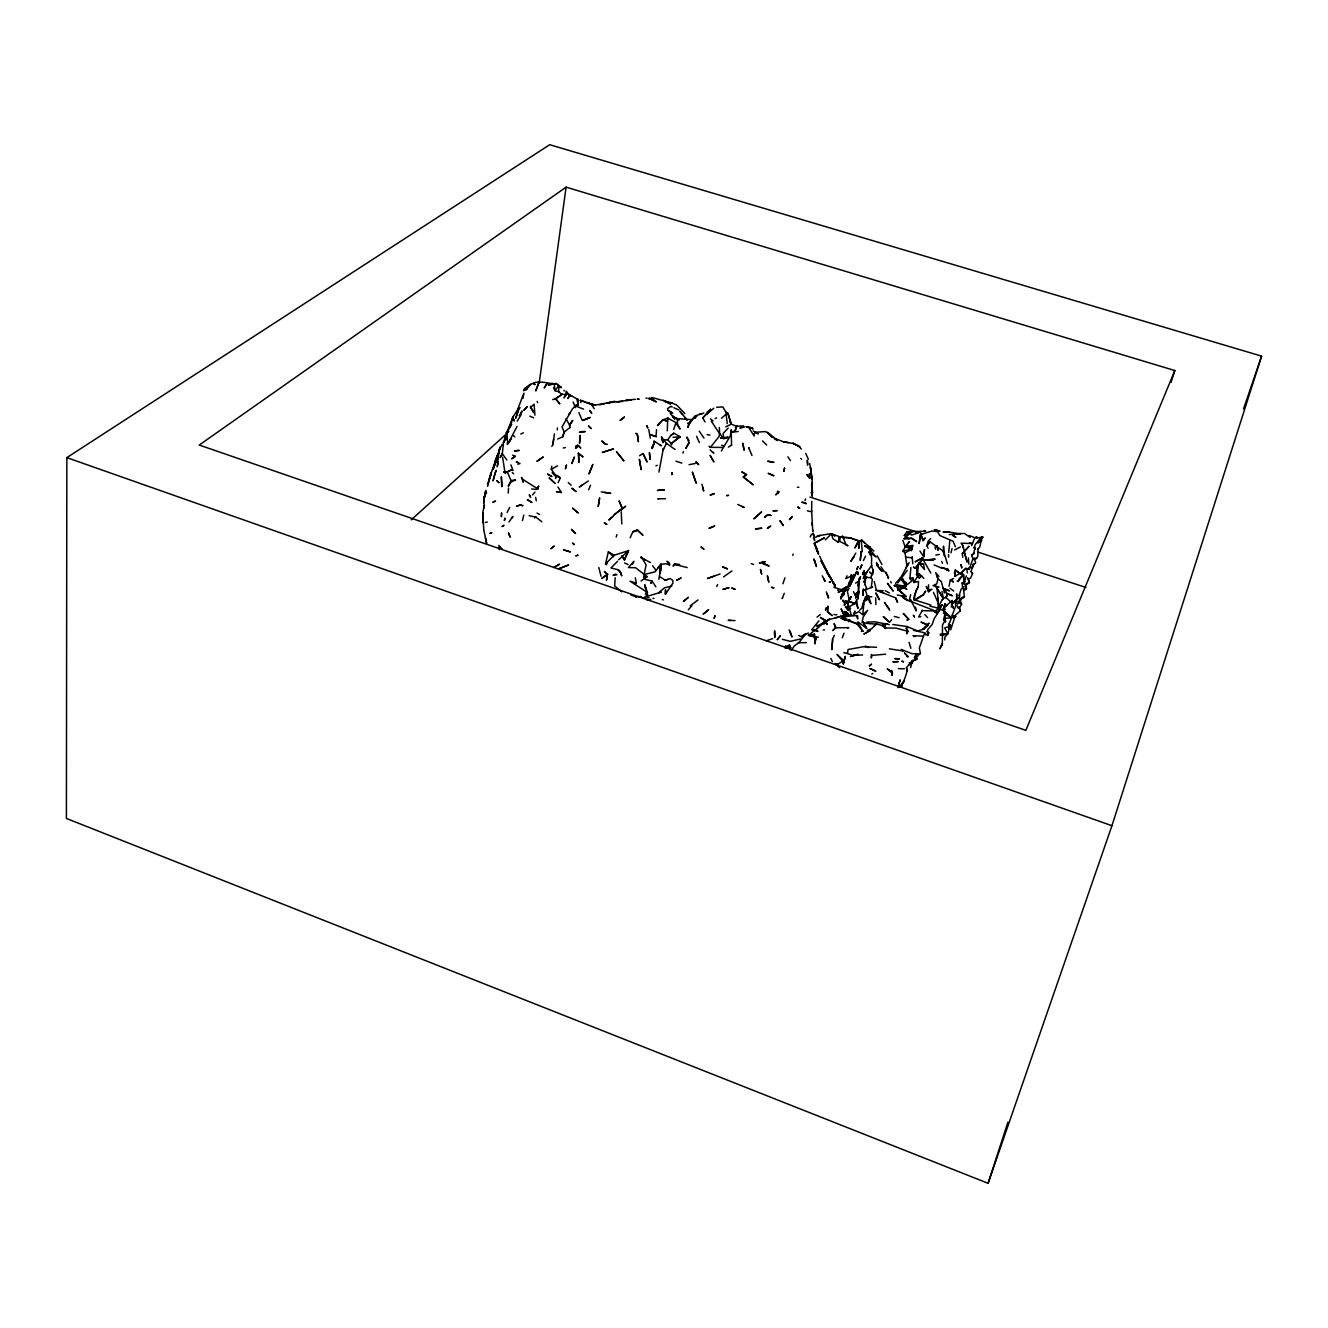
<?xml version="1.0" encoding="UTF-8"?>
<svg xmlns="http://www.w3.org/2000/svg" width="1328" height="1328" viewBox="0 0 1328 1328"><rect width="100%" height="100%" fill="white"/><g stroke="black" fill="none" stroke-linecap="round" stroke-linejoin="round"><path stroke-width="1.5" d="M66.848 457.629L66.4 818.446L988.082 1183.298L1111.951 825.701L1261.6 356.136L549.709 144.702L66.848 457.629L1111.951 825.701M667.303 430.836L667.718 417.772M658.804 579.323L661.062 567.023L660.149 573.215M812.172 482.595L812.288 496.224L811.408 492.074L811.923 495.311M483.11 514.036L483.06 522.834L482.745 512.724L484.388 504.823L483.608 508.508M558.69 391.71L558.739 385.469L555.021 390.714L558.69 391.71L561.96 394.449L554.606 399.379L561.96 394.449L561.246 394.001L566.027 394.715L566.093 391.113L569.529 395.611L567.886 398.599L569.314 395.595L568.135 394.034L570.575 395.329L569.314 395.595M672.068 473.698L672.084 472.602L671.868 474.66L671.769 473.166M923.856 578.46L921.748 576.07L919.424 578.045L916.569 574.709L917.748 574.094L917.88 564.649L921.864 560.383L922.18 557.893L915.108 561.844L922.313 558.208L930.828 573.098M843.595 662.606L845.289 656.364L843.38 663.9L843.629 660.448L837.005 654.455L842.815 661.261L843.38 663.9M811.591 511.712L811.773 501.37M667.652 419.797L667.436 418.005L676.002 422.586L679.953 428.828L676.002 422.586L673.711 429.475M955.098 576.286L955.247 570.077L959.746 573.364L955.098 576.286L954.45 572.268M665.411 594.28L665.527 589.864L665.411 594.28L672.964 583.075L672.765 580.369L670.208 578.61L664.614 580.336L667.752 579.44M944.772 639.93L944.855 637.141L947.81 633.904L950.217 624.874L948.557 624.359L948.59 625.305L951.562 617.769L945.221 612.175M650.305 438.174L648.745 429.442M774.539 633.058L774.606 630.651L774.805 637.556L774.539 633.058L775.353 635.979M752.81 429.442L752.843 428.38L746.17 426.67L748.527 427.267M811.64 510.649L812.769 531.598L812.686 529.756M816.139 639.913L816.255 637.191L808.437 635.315L815.077 630.07L818.015 631.298L812.553 630.136M923.06 594.994L925.583 591.259L923.06 594.994L915.042 600.322C911.938 598.563 916.586 589.864 918.279 586.694L918.495 581.415L913.963 582.511L913.216 580.452L913.232 577.979L913.963 582.511L917.615 576.219M944.756 618.234L944.922 614.399L943.61 619.429L944.689 621.222L942.498 624.99L942.365 643.466L940.008 648.628L942.365 643.466M827.61 611.345L827.859 606.099L827.46 611.776L832.158 615.528L827.46 611.776M863.316 589.599L863.034 595.425L863.366 588.968M964.327 597.052L961.273 598.712L964.327 597.052L963.53 589.2L966.419 588.686L966.253 584.868L969.44 582.61L967.68 577.614M928.571 584.818L928.538 591.74L931.874 589.283L928.255 590.014L926.313 586.428L928.538 591.74M502.183 454.707L503.644 441.61L503.495 442.589L507.263 437.261L507.595 444.382L510.35 440.099M508.242 493.086L508.558 488.007M832.623 639.117L831.909 649.641L832.673 638.785L834.349 635.348M498.05 454.392L497.635 460.003L497.884 456.649M855.647 613.453L858.635 611.577L862.785 614.615L863.814 603.875L862.702 604.605L865.192 598.264L868.13 599.044L870.936 603.842L868.728 596.189L865.474 596.853L868.728 596.189L868.13 599.044L864.644 601.219M557.245 429.907L557.411 427.948M615.213 577.713L614.632 585.897L621.72 591.823M660.199 572.75L660.912 564.3L665.876 563.802L669.594 564.931L669.478 563.055L666.955 561.229L669.594 564.931M917.748 574.094L919.175 573.829L921.748 576.07L916.569 574.709L917.88 564.649L916.569 574.709L919.424 578.045M660.912 564.3L660.033 570.542L660.912 564.3L655.003 571.853L644.246 574.493L635.597 567.753L628.41 567.571L633.888 561.296L632.41 564.367M948.74 552.498L949.786 540.579M555.519 478.528L556.764 475.374L560.35 477.997L558.075 482.662M923.724 556.797L924.487 549.576L923.724 556.797L919.955 551.087M483.724 503.08L484.471 496.423L483.624 503.677M671.553 443.735L671.404 444.963L671.52 443.137L680.318 436.763L673.927 433.227L670.889 435.368L667.669 439.85L671.553 443.735L676.483 439.286M727.229 423.582L725.868 412.045L722.864 406.932L716.722 407.298M673.246 416.162L674.69 419.449M848.492 621.72L848.708 619.91L850.169 620.209M856.743 571.754L849.82 585.963L847.994 586.81L849.82 586.063L856.809 571.189M906.858 633.622L907.273 630.285L906.094 628.127L908.003 631.331L906.858 633.622L907.688 631.149M949.022 586.212L950.317 579.971L953.537 578.493M499.262 549.626L498.88 545.459M539.234 382.829L566.093 187.148L1174.815 370.545L1171.047 382.381M864.91 584.154L865.773 577.448L870.886 577.663L872.33 579.274L871.218 587.623L872.579 587.009L864.213 590.279L865.408 590.346L866.487 587.325L864.744 584.436M951.313 607.095L952.242 600.538L944.457 607.278L946.864 605.203M554.407 433.874L552.88 444.565L553.693 438.854M873.16 569.662L872.446 574.576L869.757 572.252L872.446 574.576L873.16 569.662C869.143 564.118 874.405 556.897 868.993 552.066L870.77 550.423L868.446 547.883L876.165 557.03L868.993 552.066L870.255 554.938M911.971 558.142L912.187 556.764L912.784 563.819M498.398 456.6L499.428 449.561L498.93 450.292L502.25 444.332M688.983 442.788L685.895 448.283L688.983 442.788L686.775 437.061L689.083 440.664M552.133 472.668L556.864 477.034L551.286 469.348L551.767 466.161M656.563 429.641L655.982 436.298L650.405 434.787L656.547 436.779M846.417 586.81L849.937 585.482L851.713 575.854L847.098 578.062M671.868 586.013L664.531 587.823L658.771 592.67L661.228 592.122L647.433 596.289L644.827 585.001L647.483 592.537L645.209 594.114M853.24 655.717L847.43 653.476L848.077 649.475L866.005 646.304L864.943 646.736L876.58 647.3M902.824 540.347L905.115 546.754L909.58 541.459L905.945 546.19L911.772 549.46L912.668 545.476L905.945 546.19L902.708 551.07L905.032 552.863L906.924 565.977L909.248 562.591M728.126 437.36L720.623 437.974L728.126 437.36L723.793 438.672L719.61 433.526L719.112 436.464L711.36 446.175L710.281 447.337L709.036 446.175M956.874 599.16L951.595 604.008L953.504 608.307L951.595 604.008L955.479 601.235L957.637 604.074L959.38 601.584L959.646 594.844L959.032 595.791L961.14 589.167L963.979 586.677L962.551 586.976L962.103 582.992L964.709 581.465L964.012 583.805L966.303 575.837M658.937 472.104L663.369 448.416L663.203 450.043L666.407 443.32L661.527 436.962L662.938 442.506L661.527 436.962M912.17 660.647L911.622 663.851L913.365 660.746L912.17 660.647L917.233 658.721L914.494 657.343L916.104 654.405L920.453 653.725L919.341 647.898L924.72 632.825L913.548 630.352M944.391 592.935L943.395 588.57L949.603 590.86L942.98 588.238L947.279 593.633L946.117 597.716L951.811 602.945L952.242 600.538M484.355 497.502L485.069 493.352M912.419 545.775L911.772 549.46L912.668 545.476M522.95 398.317L523.664 394.333M854.203 614.814L854.883 611.096L853.987 613.47M485.484 491.36L484.305 497.718L485.517 491.725M909.946 578.128L910.908 567.504M792.866 555.453L793.131 554.042M855.913 603.028L856.56 599.625L857.971 608.44L855.913 603.028L852.709 604.572L856.344 601.982L855.547 601.667M910.643 667.619L911.738 662.323L913.365 660.746M831.461 533.756L832.888 538.703L838.167 542.256L839.279 536.612L831.461 533.756L825.302 539.882M851.364 576.037L850.219 581.714L852.792 576.867L851.248 574.858L852.792 576.867L849.837 582.112L852.194 576.402L853.041 576.883L852.178 578.776M858.469 593.699L858.934 591.441L857.971 599.094L858.834 581.764L858.569 591.375L855.066 595.06L856.875 592.637L855.066 595.06L853.489 591.69M703.84 412.975L695.391 415.88L691.622 419.665L677.346 418.619L677.579 425.358M614.15 555.22L608.34 551.884L605.535 564.002L614.15 555.22L628.443 550.705L624.442 559.652L628.675 550.373L618.682 559.769M862.055 622.334L863.2 616.956L867.682 610.349L862.785 614.615M871.865 655.385L871.301 658.024L871.367 654.521L871.865 655.385L885.544 654.206M858.917 580.9L857.788 585.897L860.511 576.701L858.917 580.9L855.514 583.175M951.047 552.763L952.027 548.481M641.158 556.581L646.105 564.865L643.665 576.817L645.474 579.489L652.164 581.149L655.849 586.843M909.298 600.389L910.659 594.546M606.464 564.782L607.012 562.441L605.535 564.002M507.246 437.559L506.333 438.423L507.329 434.289M853.041 576.883L853.638 574.443M706.679 414.319L710.53 409.389L706.679 414.319L713.783 408.277M522.402 520.642L523.796 515.081M607.411 576.584L606.498 580.203L607.626 573.912L601.667 578.51L607.593 574.576L604.373 571.521L606.464 573.762M923.06 540.695L925.018 538.106L923.06 540.695L920.57 533.972L919.175 543.418L920.57 533.972L923.259 539.865M653.193 446.357L654.472 441.494L652.231 448.499L654.472 441.494M847.762 609.353L846.583 607.709L848.16 610.648L848.476 607.311L854.834 603.227L848.111 601.451L847.48 602.231L851.397 615.279M503.578 441.958L507.213 431.882L506.084 433.011L510.367 426.52M487.625 486.43L490.845 474.544L487.442 484.371M898.243 686.676L900.152 679.82L897.894 687.672M947.279 593.633L952.176 595.674L947.279 593.633L946.117 597.716L947.163 594.38L943.395 588.57M908.618 664.664L911.29 664.266L911.141 662.423L906.46 667.652L907.29 670.607L905.215 677.18L903.073 683.04L899.488 687.008M536.18 489.468L537.873 488.953L538.753 485.915L536.18 489.468L531.698 488.953M588.702 489.733L590.545 485.235M966.236 583.606L969.44 582.61L968.295 579.357L970.685 577.995L972.561 573.497L971.067 571.438L972.544 566.326L975.682 562.723L973.939 558.275L976.595 558.374L977.823 556.2L978.122 548.746M557.71 439.02L562.757 436.796L564.134 432.115L568.832 428.346M562.757 436.796L564.134 432.115L562.043 426.852L572.351 409.057L576.385 404.691L576.435 406.335L583.573 409.14M616.209 537.076L616.922 534.636M981.624 538.238L981.94 537.193M521.29 413.423L522.053 410.933L519.281 415.764M942.382 604.937L939.477 606.332L938.979 611.312L934.331 618.367L932.173 624.442L927.558 629.92L927.807 635.498L928.803 632.775L926.927 631.53M488.737 480.553L491.177 472.702M494.863 464.866L498.216 454.176M495.344 463.406L497.402 456.865L494.896 464.402L497.104 457.828M719.344 427.384L719.66 433.758L711.277 421.142M497.286 456.799L492.871 469.564L498.05 453.993L493.402 468.236L495.062 463.04M952.193 615.279L956.011 616.557L953.272 617.968L952.193 615.279L955.546 606.597L955.629 601.269L959.38 601.584M988.082 1183.298L1007.902 1122.226M493.302 468.867L496.971 457.712M848.559 585.133L849.605 581.996L849.937 585.482M870.786 577.713L872.048 573.995M971.067 571.438L972.561 573.497M784.931 577.896L782.922 583.756M490.381 475.241L497.137 456.102M1243.523 408.891L1261.6 356.136M496.091 460.65L498.116 454.807M507.13 512.425L509.653 507.495M743.497 425.823L736.658 426.338L735.363 427.848L736.857 426.006L735.081 431.052L732.375 431.65M969.091 569.264L972.976 558.773L971.615 555.436L973.988 553.51L974.984 544.829L981.143 537.458L982.869 537.193L979.682 539.317L982.869 537.193L976.943 537.923M517.073 426.388L508.906 441.958M862.47 605.9L865.192 598.264M497.768 454.276L495.161 461.497L497.021 456.55M721.403 450.889L730.35 435.833L731.197 429.741L731.545 445.195M682.924 453.08L683.439 451.636M842.317 637.805L843.994 633.207M957.09 580.967L958.119 581.465L959.131 578.726L963.481 574.592L960.343 573.845L965.954 568.268L960.343 573.845L963.481 574.592L963.995 583.457L962.103 582.992M496.174 459.787L498.017 454.857M734.932 431.052L736.857 426.006M782.557 597.65L782.209 598.563L784.267 593.317M716.755 586.544L717.568 584.536M496.191 459.438L499.228 451.852M971.598 545.642L974.553 538.355L976.744 537.707M534.686 518.053L535.284 516.592L541.824 521.821M950.699 629.821L955.463 615.196L960.26 610.897L959.032 607.178L960.26 610.897M1174.815 370.545L1025.863 730.35L199.25 445.046L566.093 187.148M522.834 395.744L517.87 409.09L520.128 407.845M848.326 585.001L849.605 581.996M908.269 563.919L897.761 583.042L907.256 570.293M855.83 553.046L850.783 561.346L854.07 556.93M845.77 578.709L847.048 575.804M522.751 396.026L524.029 393.154M977.64 549.477L979.765 547.07L981.774 537.79M804.934 500.473L805.631 498.946M924.288 530.519L925.682 531.266L907.074 531.648L904.318 535.466L908.817 538.936M943.278 551.137L929.949 541.807L926.911 545.659L928.073 548.232M630.136 537.74L632.991 531.565L637.457 530.104L642.785 535.068L637.457 530.104L633.473 531.698L637.606 530.088M785.861 645.79L784.798 647.699M811.508 534.205L810.246 536.927M511.031 480.52L508.275 486.297L511.097 482.031L515.596 479.956L511.031 480.52L507.296 472.004L511.38 469.929L512.99 470.51L510.915 464.883M972.544 566.326L971.681 568.118L973.324 566.674M863.366 560.632L865.557 556.133M502.266 453.595L500.291 457.463L502.266 453.595L506.864 460.052M849.107 588.188L847.38 591.458L849.256 600.173L851.198 596.72L847.48 602.231L848.476 607.311L845.587 606.697M895.686 597.899L897.512 602.248L895.686 597.899L879.534 591.508M882.058 625.422L882.937 623.745L885.427 628.459L884.846 624.641L885.427 628.459C879.817 621.604 869.923 625.455 862.619 622.135L866.636 628.426L857.888 621.836L856.792 623.811L862.901 631.331L858.004 622.782L856.792 623.811L840.873 618.068L845.355 620.574M941.087 607.344L941.818 604.854M903.073 683.04L904.484 680.467L902.144 683.405L901.762 686.593L901.314 683.937M922.379 610.266L918.661 616.956L920.868 616.707M961.638 604.19L959.414 602.663L960.592 601.518L961.638 604.19L959.546 607.958L957.787 607.709L957.056 605.452M905.796 568.069L907.821 564.45L906.924 565.977M567.106 392.474L564.051 397.885L566.027 394.715M942.316 599.708L943.594 597.467L939.045 605.452M959.414 602.663L962.634 597.052M958.119 581.465L963.481 574.592L964.012 583.805M691.622 419.665L688.834 424.462L687.738 423.151L688.9 424.379L687.838 427.483L689.747 421.955L688.834 424.462L695.391 415.88L694.743 418.37L697.034 416.013M506.682 434.173L505.038 436.978L506.35 434.754M517.206 421.142L521.157 414.685M862.104 606.68L863.814 603.875M553.51 387.627L555.021 390.714L554.224 384.058L547.402 382.912L544.231 387.942L546.273 384.738M551.784 446.374L552.863 444.697M918.279 586.694L916.254 590.163L913.896 600.107L923.425 594.579M509.487 427.898L511.695 424.512M851.198 596.72L848.111 601.451L854.834 603.227M572.617 420.528L569.629 424.943L569.762 427.699L569.629 424.943L572.617 420.528L569.513 425.01L565.994 418.785M766.389 640.743L772.614 638.619M750.702 427.367L748.627 427.367L754.171 435.949L753.574 434.422L755.748 432.264L765.194 431.567L767.733 432.729M791.339 650.255L794.393 645.873L799.107 642.486L797.846 643.399M652.164 581.149L650.687 583.274L652.28 582.295M862.735 572.866L864.312 570.608L862.818 574.642L862.735 572.866L865.59 573.015M670.889 435.368L673.927 433.227M508.956 521.954L512.923 516.443L511.662 518.169M651.716 447.403L653.061 445.511M517.87 409.09L518.634 408.045L512.542 417.839L511.33 423.333L506.931 432.297L513.239 416.311L512.542 417.839L514.368 420.976L512.84 417.49M921.366 560.914L915.357 568.052L913.515 567.222L915.357 568.052L921.864 560.383M948.524 628.924L950.981 625.737L950.217 624.874M962.285 553.643L968.942 546.356L962.285 553.643L962.8 557.279M871.865 596.753L868.545 596.72L868.13 599.044L865.043 598.579L866.42 597.135M507.196 444.166L511.479 438.672M929.949 541.807L926.944 545.742L928.172 541.127L930.679 538.653M871.699 565.413L865.009 574.642L866.022 577.398L863.897 582.212L865.773 577.448L867.4 577.298M805.648 634.153L802.095 636.095L805.648 634.153L798.892 642.652L806.411 642.652M811.923 629.489L818.944 620.807M506.333 438.423L507.263 437.261M889.86 621.853L891.636 619.711M617.537 561.296L610.98 567.969L618.035 569.695L620.076 571.389L621.703 575.671L620.076 571.389M530.536 384.489L525.971 389.934L527.017 388.656L523.647 390.764L524.361 388.722L530.071 384.456L533.092 383.377L534.902 384.273M741.555 426.935L739.895 428.23L744.825 426.902M813.334 538.072L819.957 535.516L817.235 535.881L830.581 533.756L834.88 535.815M532.511 494.946L534.935 492.124M820.289 624.608L815.94 629.671L825.103 621.454L829.867 619.18L828.058 619.811L838.831 617.088M895.57 583.374L900.318 578.062L903.472 579.257M691.905 605.784L688.286 609.801M841.305 597.351L844.442 593.882L840.624 596.787M705.019 421.922L702.778 417.905L710.53 409.389M846.899 588.951L841.52 594.828L846.899 588.951L838.151 592.255M841.321 597.351L844.492 593.882M657.758 567.753L660.597 564.682M728.176 428.114L723.063 433.509L723.793 438.672M702.778 417.905L706.828 413.705M859.465 610.349L862.519 607.411M908.402 618.732L906.924 620.276L908.767 619.379L903.405 613.519L908.767 619.379M951.927 604.207L959.231 597.301M644.246 574.493L647.251 576.667L641.042 581.033M843.629 660.448L837.603 664.448L835.312 663.867L837.619 664.465L835.744 664.365M923.923 629.123L927.973 625.09L921.234 622.185L927.973 625.09L922.429 629.472L923.923 629.123L916.685 631.198M725.553 414.651L721.502 418.254M940.373 608.274L940.639 609.967L943.345 609.502M909.232 531.947L908.12 532.993L907.074 531.648L912.054 532.213M924.271 627.712L929.119 623.181L927.492 624.691M937.053 613.486L934.597 611.81L938.547 608.174L929.965 606.182M411.265 519.796L506.649 433.692M674.939 564.35L673.047 566.06L674.309 564.317L679.521 564.549L674.309 564.317L687.207 567.571M635.581 596.836L640.826 596.521L643.416 598.38L647.699 594.579M704.106 613.652L708.671 609.685L702.977 614.117M904.053 538.67L911.722 538.321L916.503 541.542L911.722 538.321L904.053 538.67L910.327 533.275L911.489 535.068L917.847 533.092M943.328 610.98L945.353 609.237L943.129 609.718M643.034 453.562L647.035 461.795L643.034 453.562L639.565 455.753M917.233 658.721L915.025 660.564L914.494 657.343M928.803 632.775L926.048 635.083L924.72 632.825M843.346 589.051L844.558 588.055L840.375 590.91L842.384 591.342M838.167 542.256L839.495 541.177L839.711 536.661L839.495 541.177L848.028 545.758L846.235 545.078M873.907 626.102L876.779 623.762L871.384 628.924L867.383 630.319M971.615 555.436L973.872 553.261M977.923 543.102L981.89 540.031L979.284 540.679L981.226 539.002M767.617 514.899L764.563 517.239L767.65 514.965L770.904 515.38L767.65 514.965M817.019 617.088L820.306 614.549M690.145 605.883L697.997 599.941M503.163 525.921L503.993 525.307L501.918 526.569M634.601 584.403L636.295 583.158L635.299 577.763M846.783 607.809L848.476 607.311M865.225 598.662L868.728 596.189M723.511 576.9L731.944 570.99M515.231 456.317L511.595 458.841L515.33 456.284L512.591 455.205M588.37 480.968L579.29 487.027L582.577 484.836M675.852 439.734L680.318 436.763L673.03 437.31M835.295 617.769L848.077 614.598L848.957 615.08L845.455 615.91L857.622 615.644L857.705 618.997L856.859 616.806M707.143 411.946L710.663 409.97M728.391 447.121L731.612 445.063M667.469 408.592L670.839 406.484M866.802 622.102L874.886 621.836L889.312 624.658M972.494 564.666L973.905 563.802M871.815 674.043L872.695 673.512M966.751 569.347L969.772 567.521L969.49 568.799L966.751 569.347L967.431 572.982M924.271 560.2L935.161 559.188L923.724 560.15L922.313 558.208M554.324 567.222L559.503 564.168L553.859 567.521M554.606 399.379L555.602 398.815L559.702 403.712L555.602 398.815L552.68 399.612M551.286 469.348L557.577 465.779M976.595 558.374L974.204 559.702L973.939 558.275M814.877 543.086L824.389 537.873L814.047 543.318M784.914 647.516L789.728 644.976L787.139 646.636L789.081 645.657M715.078 418.652L716.605 417.839M954.6 549.958L960.426 546.953M905.032 552.863L911.987 549.311L905.945 546.19L910.875 547.269M520.792 434.04L523.398 432.779M615.926 573.962L613.088 575.306L617.005 574.758M502.598 457.297L505.022 472.818L511.38 469.929M570.243 396.358L571.671 395.711M663.419 419.864L667.619 421.408L663.07 419.565L657.443 425.574L662.805 419.897L667.685 418.154M584.237 419.864L587.408 418.503M725.785 426.803L731.296 424.163L727.877 413.29L725.868 412.045M655.949 465.862L657.227 465.315M946.067 597.318L943.046 598.513M507.296 472.004L505.022 472.818M804.22 634.601L808.437 633.091M875.6 593.218L879.451 599.758L876.082 593.018M904.733 587.607L898.01 590.147L900.948 587.358L904.899 587.557L906.659 589.4L904.899 587.557L894.292 585.582L896.981 584.851L906.26 586.428M847.563 628.111L848.741 627.663L836.159 627.845M904.318 535.466L910.327 533.275M864.843 542.87L861.988 540.23L858.967 541.326L858.768 548.53L858.369 540.795L850.269 537.89L839.711 536.661L840.923 537.541M554.108 384.074L556.216 383.311L561.263 387.593L557.826 385.103M713.651 576.269L707.409 578.51L720.042 573.995M520.012 505.038L516.476 506.283L520.261 505.022L522.767 505.669L520.261 505.022M950.981 625.737L944.706 627.945L947.81 633.904M576.584 555.668L578.128 555.137L575.555 555.917M846.783 587.142L841.338 589.599L833.818 587.291M916.569 574.709L919.175 573.829M517.804 464.236L519.978 463.555L516.26 461.845L518.352 462.576M850.435 656.596L858.137 654.389L853.14 655.335L862.652 654.97M614.914 401.239L606.863 403.081L630.368 399.994L627.945 400.06M947.146 532.296L943.079 532.196L948.906 531.814M800.402 639L790.293 641.341L782.292 639.283M607.195 402.998L595.01 405.123L586.744 402.467L595.01 405.123M599.625 404.808L604.688 403.596M848.957 615.08L843.894 616.258L848.077 614.598L843.612 618.599L843.131 616.126L843.778 617.686L846.982 619.147M606.863 403.081L613.221 401.637M698.993 414.369L702.014 413.722M911.141 662.423L909.182 662.838L911.738 662.323M909.995 578.51L912.469 578.311L909.995 578.51L911.788 581.116L903.372 587.524L905.314 583.009L900.318 578.062L906.244 586.428L905.314 583.009L906.576 583.108L900.318 578.062M814.446 634.087L814.944 643.682L814.446 634.087L808.437 635.315L816.255 637.191M861.988 540.23L858.884 541.127L854.867 547.999L858.369 540.795L851.016 538.172M563.238 448.017L565.346 447.602M689.066 464.684L695.225 463.505M940.639 635.182L946.051 634.153L940.257 634.203M902.708 551.07L911.987 549.311M935.808 555.038L939.344 554.44M645.989 398.267L647.051 398.085M940.241 635.083L946.051 634.153L941.353 634.9M646.919 600.024L650.786 599.409M485.351 522.352L487.276 522.087M819.675 625.239L816.288 625.72L819.94 625.471M648.379 398.682L651.6 398.018L653.94 399.28M732.525 432.164L738.202 431.467M643.416 598.38L649.11 597.683M843.097 601.186L842.882 600.09L845.156 604.555M934.597 611.81L938.979 611.312M948.458 531.93L960.509 533.939L949.188 534.553M626.086 400.16L635.448 399.28M951.562 617.769L944.988 618.383L945.503 621.753L943.527 619.462M906.991 671.038L906.46 667.652M622.483 401.388L617.138 401.886L619.047 401.703M823.227 629.937L824.539 629.837M944.474 611.195L947.196 614.017L944.59 614.2L951.18 617.122M855.149 615.296L846.982 615.661L847.181 616.541M652.944 598.38L654.023 598.347M861.341 631.348L863.416 631.265M643.665 576.817L647.251 576.667M892.798 624.509L907.007 626.534L916.685 630.551M895.819 585.548L894.292 585.582L902.276 586.146M963.248 533.607C960.426 532.976 947.744 534.503 955.894 537.176L952.956 535.533L955.994 533.79L960.509 533.939M665.494 498.73L657.841 498.813L658.671 498.813M889.362 648.828L903.322 651.019L901.114 649.442L912.104 653.708L919.723 653.758L916.818 657.161L916.104 654.405M722.631 447.453L710.281 447.337M797.398 487.227L798.842 487.227M844.409 538.371L842.367 535.948L846.102 544.729M929.467 560.067L933.584 560.134M730.981 620.425L728.192 620.342L735.065 620.558M898.375 668.631L904.451 668.814M663.867 439.867L667.669 439.85M921.682 610.598L935.609 611.063L915.606 603.31C916.619 603.028 903.339 600.273 901.895 595.973L907.539 600.571M561.412 492.505L556.498 491.675L561.412 492.505L557.876 486.978M906.742 656.63L908.12 656.679L904.6 653.11L908.12 656.679M923.392 636.145L912.967 635.697L914.809 636.676M922.047 534.52L920.968 534.47L932.14 530.984L937.585 531.748L939.892 535.582L953.106 541.26L955.38 546.821M915.905 532.628L918.495 532.744M605.452 444.183L601.933 441.112L605.452 444.183L607.444 444.299M811.989 629.887L815.077 630.07M845.521 537.558L850.269 537.89M750.718 427.865L752.395 427.981M835.627 627.331L832.839 630.584L835.727 627.895L834.067 623.612L835.91 627.347M815.99 636.975L818.38 637.174M905.53 557.146L912.037 557.793M833.918 614.515L836.856 614.814M885.527 623.977L887.785 624.21M885.726 627.945L895.919 628.111L908.003 631.331M773.112 462.227L767.75 461.231L773.975 462.327M651.965 397.504L672.433 403.131L670.026 402.633L670.374 403.895M915.424 531.598L920.636 532.312M707.094 434.638L709.982 435.069M788.732 442.639L783.254 441.743L794.642 443.768M604.539 492.389L610.78 493.369L601.302 491.891M551.933 383.327L556.299 384.323M533.673 417.839L529.822 416.162M547.402 382.912C544.414 382.016 529.374 381.136 534.935 384.705M934.314 529.606L940.025 531.167L935.261 529.789M943.577 613.353L947.196 614.017M969.506 542.903L972.544 543.534L960.974 543.218M897.247 594.977L902.94 596.123L907.107 600.256M843.828 652.729L847.43 653.476M529.125 515.679L536.031 517.156M665.311 401.919L671.337 403.231L665.909 402.035M839.694 536.761L843.695 537.657M942 591.392L943.345 598.596L935.858 586.362L939.045 587.092L933.003 585.648L936.755 583.822L937.983 578.825L935.642 572.617L938.962 576.452M923.541 564.334L918.677 563.006L924.487 569.529L923.541 564.334L918.677 563.006M864.661 545.891L870.272 547.269L871.218 549.145L864.661 545.891L869.076 548.663L868.446 547.883M916.104 600.405L930.911 605.07M807.407 510.815L810.528 511.612M894.308 616.441L899.106 617.669M755.748 432.264L757.89 433.708M883.17 590.761L876.38 590.362L874.239 581.481M555.121 383.643L556.664 384.107M580.9 402.583L580.303 400.259L592.471 404.907M721.685 445.278L723.81 445.942M576.833 398.865L578.244 399.296L578.294 405.505L576.833 398.865L568.135 394.034L569.529 395.611L568.367 393.818M636.295 583.158L630.086 581.199L647.483 592.537M675.919 461.198L681.828 463.09M875.849 590.296L883.684 592.803M809.947 497.054L916.42 531.93M977.541 551.95L1085.989 587.474M751.283 563.603L753.54 564.516M628.061 564.632L624.608 562.956M580.303 400.259L584.901 401.82M976.81 537.242L975.848 536.91L977.441 537.541M662.307 599.509L663.419 599.891M630.85 594.911L636.477 596.953M974.154 537.425L969.141 535.483M782.69 441.46L775.386 438.738L776.78 439.767L767.7 432.43L772.481 437.46M564.134 391.03L563.985 390.332M912.187 548.53L905.945 546.19L911.606 550.722M736.658 426.338L731.579 424.279L729.786 421.076L731.296 424.163L727.877 413.29M934.049 564.931L941.452 568.019M814.296 543.982L818.546 554.191L815.16 544.198M830.481 533.873L834.864 535.848M741.738 506.383L744.228 507.512L737.737 504.424M671.503 402.832L676.782 405.073L684.916 413.672M673.91 407.746L678.89 410.02M870.222 668.631L875.799 671.171L870.056 668.515M970.17 537.425L964.41 533.408M849.007 620.193L856.792 623.811M866.603 646.553L868.711 647.533M964.626 584.088L966.253 584.868M670.142 413.307L673.694 417.706L672.632 416.394L677.396 418.685M840.408 616.076L843.645 617.636M822.381 618.964L827.344 621.653L820.405 617.487L827.012 621.272M645.591 560.018L640.81 557.511L650.504 562.524M885.261 590.761L889.411 592.985M798.709 635.415L801.929 637.158M663.319 400.243L670.109 403.944M537.043 513.073L539.6 514.467M672.632 416.394L679.206 420.113M753.308 430.986L758.172 433.775M537.873 488.953L522.834 479.425L521.472 477.383L523.249 482.213L522.834 479.425M671.022 406.268L672.217 406.999M560.35 477.997L556.764 475.374M774.174 438.589L777.345 440.547M767.451 432.496L772.249 437.211M660.066 576.9L665.062 580.037M845.388 607.195L847.911 608.805M659.999 444.93L661.377 445.793L653.957 441.045M959.746 573.364L955.247 570.077M941.618 644.81L942.498 645.408M843.048 600.439L847.214 603.36L845.853 600.704L848.36 603.028L845.853 600.704M666.407 443.32L675.105 449.462M870.272 547.269L861.175 540.396L862.304 551.767M950.018 588.254L953.687 591.06M710.497 418.835L713.07 420.926M941.17 581.432L937.983 578.825L936.655 575.124M904.202 594.961L906.045 596.521L898.807 589.798L906.277 596.704M513.405 435.634L514.832 436.879M835.312 663.867L839.678 667.752M618.964 570.542L618.035 569.695L620.624 572.567M608.34 551.884L613.685 556.747M568.251 482.579L571.156 485.251M800.801 458.376L801.581 459.222M710.082 449.827L713.684 453.246L713.551 452.25M512.293 472.552L513.654 473.83M553.494 474.129L555.751 476.304M762.521 440.896L766.704 444.996M871.965 549.211L873.907 551.12M924.819 614.648L927.542 617.537M898.807 589.798L901.629 593.002M797.979 445.378L801.365 449.047M499.693 546.323L502.333 549.277M682.575 414.485L679.87 411.282L687.223 420.096L685.065 417.49M789.098 629.904L791.986 637.008L790.11 631.115M805.714 453.412L808.37 459.256M884.365 571.853L880.929 566.741M699.375 442.589L696.569 436.314M944.025 612.407L945.204 614.798M869.342 547.717L871.384 550.423L870.421 548.63M888.93 608.423L884.448 602.447L889.66 610.249M652.629 565.778L655.899 570.16M963.53 589.2L964.41 590.445L966.419 588.686L965.224 585.631M849.107 606.697L850.551 608.705M790.442 460.633L787.886 456.799M907.007 626.534L907.887 627.795M622.135 556.449L624.608 560.051L621.836 555.768M935.858 586.362L943.345 598.596M699.242 431.135L703.989 438.124M877.21 555.901L881.941 564.483M828.689 574.476L831.726 580.07L821.202 561.047L827.128 571.787M833.403 582.843L834.781 584.951L826.962 571.638M591.657 404.708L594.247 408.692M834.781 584.951L832.191 580.95L835.345 586.727M914.311 616.723L913.349 615.213L914.477 617.072M887.569 577.215L888.366 578.56M824.92 567.753L819.608 556.083M830.183 577.497L830.996 578.975M833.204 582.809L834.897 585.897M846.932 616.209L844.309 611.428L845.753 614.15M823.808 565.811L826.763 571.455L821.434 560.831L826.763 571.455M823.576 578.543L825.103 581.365L822.231 575.804M888.648 577.912L885.577 572.019L887.585 575.937M863.449 622.085L866.636 628.426M910.693 599.625L916.187 610.88L915.573 607.128M890.573 581.515L891.254 582.909M830.847 658.389L832.357 661.61M941.652 561.445L942.465 563.238M843.579 614.366L841.122 608.822L844.293 616.043M933.484 592.354L938.315 603.36L937.07 588.138M578.875 412.61L582.079 419.98M573.098 402.069L575.522 407.679M537.193 401.388L537.674 402.517M751.997 455.554L749.042 448.416M817.832 551.635L816.056 546.754L817.135 551.535M897.927 590.147L896.981 584.851L899.056 590.595M826.348 591.823L828.556 598.065L827.045 593.533M963.514 547.999L962.086 543.849L964.327 551.004M865.541 590.628L867.3 595.957M934.912 547.003L935.609 549.294M943.959 552.465L947.428 563.836M909.066 642.337L910.875 648.296M485.965 540.762L486.679 543.285L485.401 537.857M941.27 581.531L943.245 588.603M858.95 578.427L859.282 579.655M702.695 487.21L703.691 491.061L701.931 484.189M598.828 567.504L601.036 576.269M809.682 463.472L812.089 479.209L812.304 490.48M644.827 585.001L647.433 596.289M483.89 530.569L486.148 541.011M813.234 533.325L813.931 536.844M944.009 612.357L944.241 613.586M896.981 584.851L897.944 589.981M813.267 533.507L814.595 540.596L813.317 533.474M535.665 497.419L536.28 500.805M486.513 493.618L485.915 490.364M811.607 485.268L812.52 492.671L811.607 485.135M812.089 489.036L812.304 490.298M812.089 479.209L810.528 467.423L810.893 470.195M944.806 616.092L945.503 621.753M483.774 529.938L482.761 512.674M943.245 550.39L943.478 552.531L943.511 546.157L944.208 555.901M811.972 523.215L812.138 525.158L811.989 523.282M968.411 557.976L968.826 564.101M948.491 554.606L948.657 557.146M534.918 415.183L534.122 404.21L530.453 407.464L533.839 412.709L530.453 406.202M621.786 523.929L621.272 511.795M875.7 597.716L875.916 604.539M937.9 598.314L938.132 607.045M790.177 645.856L790.276 649.757M956.675 594.147L956.675 599.293L956.675 594.147M501.569 513.106L501.403 516.542L501.569 513.106M857.888 572.169L857.755 574.46L857.888 572.169M891.569 670.524L892.25 675.338L891.569 670.524M844.608 604.124L844.392 605.352L844.608 604.124M580.153 435.501L579.523 443.336L580.153 435.501M840.973 597.534L840.873 598.812L840.973 597.534M861.158 551.552L860.278 560.283L861.158 551.552M599.575 498.133L598.247 506.383L599.575 498.133M497.751 463.738L497.236 466.892L498.249 461.048L497.751 463.738M856.294 594.662L855.63 598.164L857.656 592.139L858.452 593.915L856.294 594.662M784.566 468.137L783.935 471.158L784.566 468.137M504.906 518.285L504.424 520.46L504.906 518.285M494.746 474.096L493.07 480.836L496.141 470.228L494.763 474.063M500.108 447.27L498 455.106L500.108 447.27M566.458 465.198L565.479 468.668L566.458 465.198M714.929 615.843L714.215 618.3L714.929 615.843M857.838 566.691L857.075 569.181L857.838 566.691M944.988 603.842L943.096 609.784L944.988 603.842M518.767 409.173L515.795 417.988L518.767 409.173M864.478 575.14L863.266 578.493L867.35 571.488L864.478 575.14M539.068 381.983L535.748 390.947L539.102 381.983M508.591 431.085L508.06 432.314L508.591 431.085M573.995 457.778L571.787 463.572L574.476 456.998L573.995 457.778M780.2 635.896L777.345 639.615L780.2 635.896M589.898 471.639L588.968 473.98L592.836 464.418L589.898 471.639M861.407 565.695L860.079 569.015L861.972 564.732L861.407 565.695M826.431 607.709L825.518 609.901L826.431 607.709M755.549 528.909L761.625 528.229L755.549 528.909M570.027 412.825L568.948 414.585L570.044 412.942M577.746 445.179L575.638 448.283L578.676 445.893L580.651 448.034L578.676 445.893L575.705 446.274L577.746 445.179M790.758 518.02L789.43 519.613L792.351 516.443L790.758 518.02M871.434 664.282L869.359 665.876L871.434 664.282M527.05 406.766L523.946 410.269L527.05 406.766M767.883 527.714L767.302 528.378L770.788 526.071L767.883 527.714M761.459 512.027L753.989 518.7L761.459 512.027M826.448 621.438L823.875 623.894L826.448 621.438M610.731 518.352L608.838 520.028L613.569 515.911L610.731 518.352M845.587 587.557L841.836 590.329L847.048 586.644L845.587 587.557M688.253 597.417L683.455 601.401L688.253 597.417M777.859 492.92L775.668 494.846L778.59 492.29L777.644 491.161L779.005 491.891L777.195 492.041L778.59 492.29L777.859 492.92M625.554 506.317L621.006 509.935L625.554 506.317M552.929 547.053L550.788 548.763L554.257 546.04L552.929 547.053M624.326 417.125L620.209 420.362L624.326 417.125M621.587 508.989L614.051 514.915L622.832 508.043L621.587 508.989M838.184 589.997L838.964 591.724L838.184 589.997M746.369 474.777L743.265 476.968L753.125 484.72L743.265 476.968L746.718 474.594L741.771 471.888L746.369 474.777M543.036 457.081L537.093 461.181L543.036 457.081M825.103 621.454L819.874 625.073L824.987 621.57L827.278 624.442L825.103 621.454M493.717 501.702L492.804 502.283L495.56 501.071L493.717 501.702M869.89 630.667L864.063 633.954L869.89 630.667M677.38 579.904L676.566 580.369L681.164 577.829L677.38 579.904M710.48 527.731L708.986 528.395L714.696 525.971L710.48 527.731M568.484 565.031L559.005 568.699L568.484 565.031M589.947 417.507L582.577 420.478L589.947 417.507M790.724 647.516L785.645 647.848L790.724 647.516M714.298 493.651L710.297 495.029L714.298 493.651M724.64 588.835L722.897 589.416L729.105 587.657L724.64 588.835M610 449.926L602.298 452.433L613.453 448.947L610 449.926M830.216 581.863L829.402 582.112L830.216 581.863M581.979 431.567L579.406 432.314L585.233 431.567L581.979 431.567M763.55 561.96L759.301 563.089L765.26 561.611L763.55 561.96M491.659 532.943L489.982 533.358L491.659 532.943M544.546 428.745L544.546 428.745M607.51 403.197L606.531 403.347L609.087 402.948L607.51 403.197M626.75 400.508L631.447 399.811L626.75 400.508M519.148 450.441L514.583 450.856L519.148 450.441M554.191 384.041L548.066 384.854L554.224 384.058M728.458 495.377L726.731 495.593L728.458 495.377M664.415 489.766L657.543 490.43L664.415 489.766M777.146 510.616L773.178 510.799L777.146 510.616M898.176 661.61L893.13 661.842L898.176 661.61M894.923 658.622L899.355 658.804L894.923 658.622M638.917 399.18L637.473 399.081L638.917 399.18M656.165 401.753L649.11 398.4L656.165 401.753M805.449 502.764L801.78 502.183L806.262 503.76L805.449 502.764M952.159 580.286L950.317 579.971L953.421 582.112L952.159 580.286M948.408 569.529L941.419 567.521L948.408 569.529M505.819 472.602L503.727 472.121L505.819 472.602M561.163 387.444L557.909 386.813L561.163 387.444M903.405 661.742L901.911 661.261L903.405 661.742M772.996 587.64L771.402 587.291L774.025 587.889L772.996 587.64M568.533 551.319L563.487 549.842L570.442 551.933L568.533 551.319M765.775 564.4L762.338 563.288L769.128 566.077L765.775 564.4M734.948 589.2L731.994 588.121L734.948 589.2M793.696 443.569L792.75 443.203L799.937 446.872L793.696 443.569M531.798 502.382L527.432 499.693L531.798 502.382M727.379 568.799L722.764 566.956L727.379 568.799M773.726 475.706L768.331 473.382L773.726 475.706M946.947 569.795L945.287 568.982L949.005 570.841L946.947 569.795M551.701 476.486L547.684 474.146L551.701 476.486M591.109 428.496L588.553 426.056L591.109 428.496M606.713 524.261L604.389 522.933L606.713 524.261M669.876 411.398L667.552 409.954L672.682 413.274L669.876 411.398M798.576 507.512L797.73 506.981L799.771 508.375L798.576 507.512M889.245 670.225L887.22 668.88L892.582 673.064L889.245 670.225M847.945 613.536L845.621 611.743L847.945 613.536M636.029 433.409L637.307 434.372L636.029 433.409M582.826 456.815L578.294 453.197L582.826 456.815M702.761 548.281L700.968 546.887L703.989 549.36L702.761 548.281M574.194 490.032L571.887 488.223L576.136 491.559L574.194 490.032M884.166 617.42L883.236 616.657L889.345 622.019L884.166 617.42M578.029 512.824L572.6 508.242L578.029 512.824M573.563 543.982L572.517 543.052L574.377 544.712L573.563 543.982M551.552 480.089L549.145 477.864L555.137 483.458L551.552 480.089M498.946 482.612L496.871 480.636L498.946 482.612M899.853 590.678L898.06 588.968L901.446 592.653L899.853 590.678M698.594 464.534L696.055 461.995L698.594 464.534M575.489 533.408L571.604 529.44L575.489 533.408M591.641 413.29L589.848 410.501L591.641 413.29M974.901 548.248L973.905 547.186L975.499 549.377L974.901 548.248M881.526 570.708L876.696 564.915L882.058 571.455L881.526 570.708M623.795 460.783L616.524 451.802L623.795 460.783M809.15 477.433L806.843 474.428L809.765 478.279L809.383 473.897L809.765 478.279L809.15 477.433M893.063 590.894L887.552 583.44L893.063 590.894M713.783 461.712L710.231 455.587L713.783 461.712M782.624 524.51L779.918 520.626L783.238 525.606L782.624 524.51M828.622 575.074L827.095 572.8L829.917 577.049L828.622 575.074M877.974 565.263L876.497 562.972L877.974 565.263M961.057 564.666L961.771 567.753L961.057 564.666M814.911 561.163L813.682 558.955L816.471 566.558L814.911 561.163M530.569 497.22L529.357 494.896L530.569 497.22M622.417 508.84L619.18 501.121L622.417 508.84M647.682 427.782L646.769 425.69L647.682 427.782M696.121 482.977L692.436 472.253L696.121 482.977M510.118 536.96L508.558 533.192L510.118 536.96M761.625 574.045L760.496 569.513L761.625 574.045M749.158 448.681L748.809 447.669L749.158 448.681M967.05 561.86L964.178 551.535L967.05 561.86M938.049 550.091L936.871 545.708L938.049 550.091M767.899 577.946L767.385 575.705L768.763 582.162L767.899 577.946M744.062 450.009L742.817 443.369L744.062 450.009M641.125 469.531L639.382 459.471L641.125 469.531M637.556 435.899L637.39 434.837L638.419 441.726L637.556 435.899M649.741 456.367L649.442 452.616L649.956 459.422L649.741 456.367M807.474 462.194L807.341 460.185L807.623 465.115L807.474 462.194M501.652 482.28L501.37 476.835L501.801 486.695L501.652 482.28M578.693 458.874L578.543 453.545L578.776 462.576L578.693 458.874"/></g></svg>
